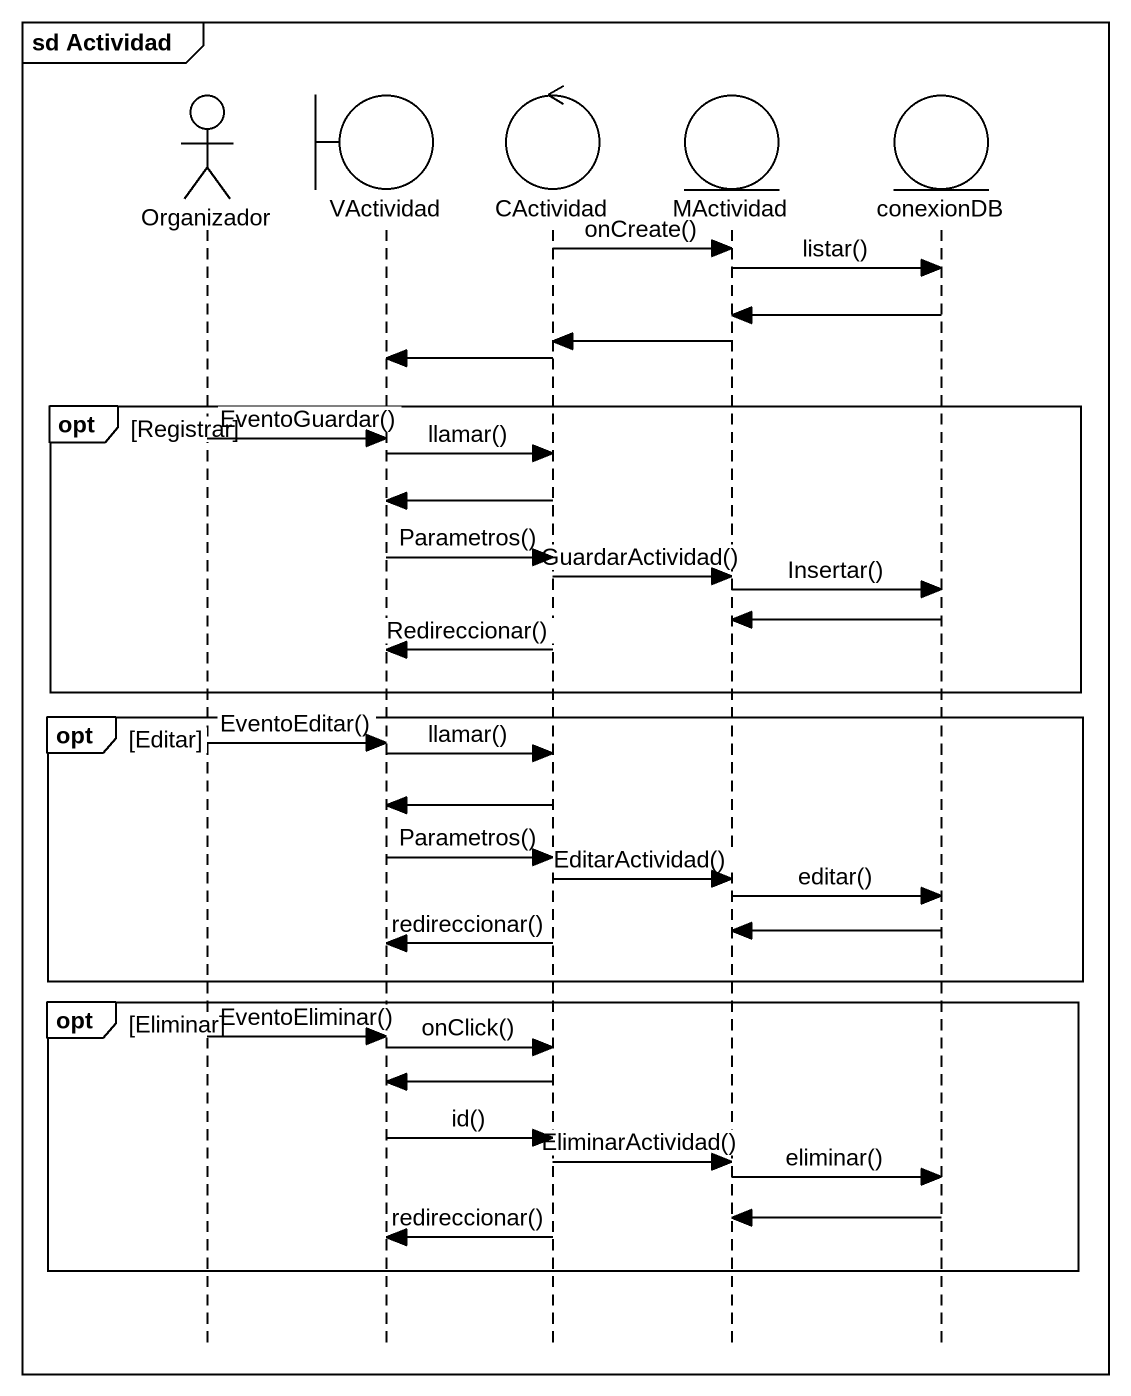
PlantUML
@startuml
mainframe sd Actividad
hide footbox
actor Organizador
boundary VActividad
control CActividad
entity MActividad
entity conexionDB

CActividad -> MActividad : onCreate()
MActividad -> conexionDB : listar()
conexionDB -> MActividad
MActividad -> CActividad
CActividad -> VActividad
opt Registrar
  Organizador -> VActividad : EventoGuardar()
  VActividad -> CActividad : llamar()
  CActividad -> VActividad
  VActividad -> CActividad : Parametros()
  CActividad -> MActividad : GuardarActividad()
  MActividad -> conexionDB : Insertar()
  conexionDB -> MActividad
  CActividad -> VActividad : Redireccionar()
end
opt Editar
  Organizador -> VActividad : EventoEditar()
  VActividad -> CActividad : llamar()
  CActividad -> VActividad
  VActividad -> CActividad : Parametros()
  CActividad -> MActividad : EditarActividad()
  MActividad -> conexionDB : editar()
  conexionDB -> MActividad
  CActividad -> VActividad : redireccionar()
end
opt Eliminar
  Organizador -> VActividad : EventoEliminar()
  VActividad -> CActividad : onClick()
  CActividad -> VActividad
  VActividad -> CActividad : id()
  CActividad -> MActividad : EliminarActividad()
  MActividad -> conexionDB : eliminar()
  conexionDB -> MActividad
  CActividad -> VActividad : redireccionar()
end
@enduml
